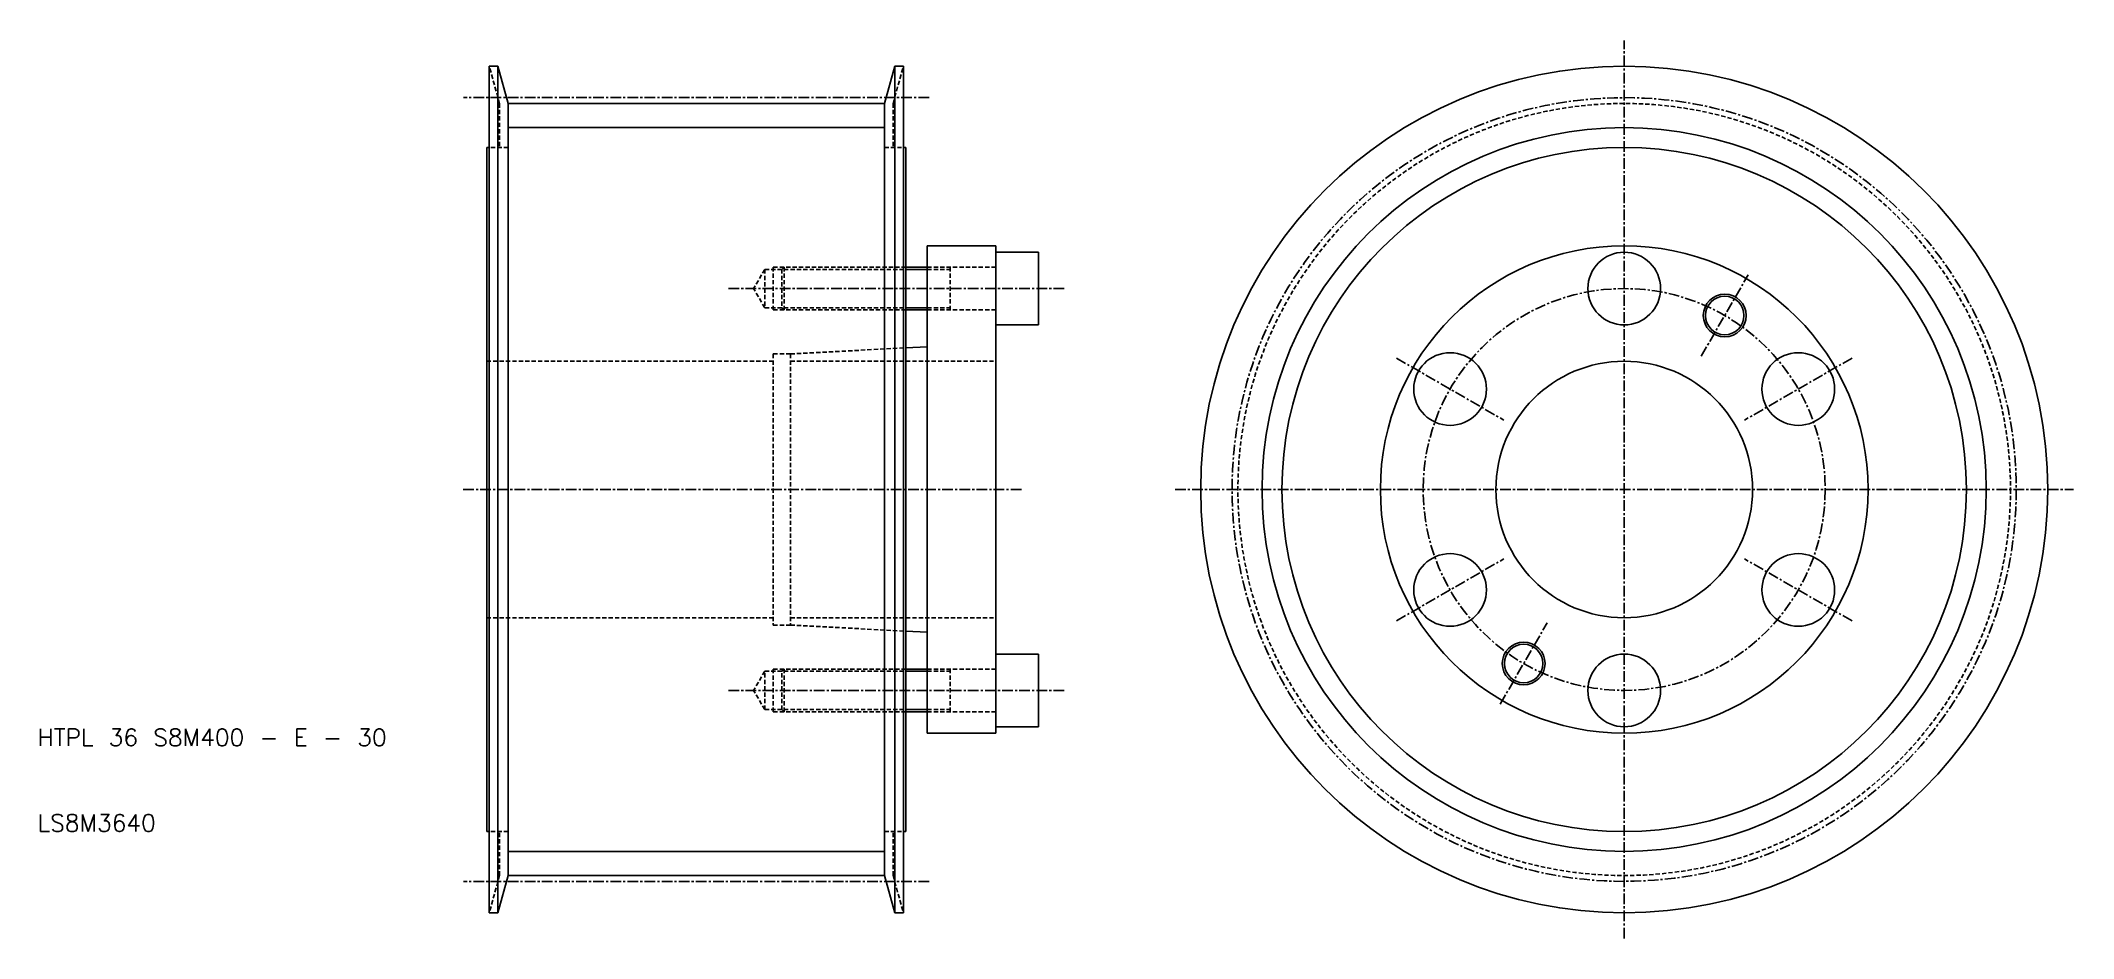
# Model space of a CAD drawing. Extents: x -5 to 233, y -2 to 102.
import ezdxf

# ---------------------------------------------------------------- set-up
doc = ezdxf.new("R2010")
doc.units = 0
doc.linetypes.add('CENTER', pattern=[2, 1.25, -0.25, 0.25, -0.25])
doc.linetypes.add('DASHED', pattern=[0.75, 0.5, -0.25])
doc.layers.get('0').update_dxf_attribs({"linetype": 'CONTINUOUS'})
doc.layers.add('CENTER', color=1, linetype='CENTER')
doc.styles.get("Standard").update_dxf_attribs({"font": 'txt.shx'})

msp = doc.modelspace()

# ---------------------------------------------------------------- linework, layer by layer
at = {"color": 7, "linetype": 'CONTINUOUS'}
for p, q in [((47.8, 99.5), (47.8, 0.5)), ((48.8, 99.5), (47.8, 99.5)), ((48.8, 99.5), (48.8, 0.5)), ((50, 95.15), (48.8, 99.5)), ((94, 95.15), (95.2, 99.5)), ((95.2, 99.5), (95.2, 0.5)), ((95.2, 99.5), (96.2, 99.5)), ((96.2, 99.5), (96.2, 0.5)), ((94, 95.15), (50, 95.15)), ((50, 95.15), (50, 4.85)), ((94, 95.15), (94, 4.85)), ((47.5, 90), (47.5, 10)), ((47.8, 90), (47.5, 90)), ((96.2, 90), (96.5, 90)), ((96.5, 90), (96.5, 10)), ((99, 78.5), (107, 78.5)), ((99, 78.5), (99, 21.5)), ((107, 78.5), (107, 21.5)), ((107, 77.75), (112, 77.75)), ((112, 77.75), (112, 69.25)), ((99, 76), (96.5, 76)), ((99, 71), (96.5, 71)), ((107, 69.25), (112, 69.25)), ((107, 69.25), (112, 69.25)), ((99, 66.7), (96.5, 66.57)), ((99, 33.3), (96.5, 33.43)), ((99, 29), (96.5, 29)), ((107, 30.75), (112, 30.75)), ((107, 30.75), (112, 30.75)), ((112, 22.25), (112, 30.75)), ((99, 24), (96.5, 24)), ((99, 21.5), (107, 21.5)), ((107, 22.25), (112, 22.25)), ((47.8, 10), (47.5, 10)), ((96.2, 10), (96.5, 10)), ((50, 4.85), (48.8, 0.5)), ((94, 4.85), (50, 4.85)), ((94, 4.85), (95.2, 0.5)), ((48.8, 0.5), (47.8, 0.5)), ((95.2, 0.5), (96.2, 0.5))]:
    msp.add_line(p, q, dxfattribs=at)
at = {"color": 3, "linetype": 'DASHED'}
for p, q in [((49, 95.15), (47.8, 99.5)), ((95, 95.15), (96.2, 99.5)), ((49, 95.15), (49, 90)), ((95, 95.15), (95, 90)), ((50, 90), (47.8, 90)), ((94, 90), (96.2, 90)), ((80, 75.75), (78.7, 73.5)), ((80, 75.75), (80, 71.25)), ((80, 75.75), (96.5, 75.75)), ((81, 76), (81, 71)), ((96.5, 76), (81, 76)), ((82.25, 76), (82, 75.75)), ((82, 75.75), (82, 71.25)), ((82.25, 76), (82.25, 71)), ((107, 76), (99, 76)), ((99, 75.75), (101.67, 75.75)), ((101.67, 76), (101.67, 71)), ((80, 71.25), (78.7, 73.5)), ((80, 71.25), (96.5, 71.25)), ((96.5, 71), (81, 71)), ((82.25, 71), (82, 71.25)), ((99, 71.25), (101.67, 71.25)), ((107, 71), (99, 71)), ((83, 65.85), (96.5, 66.57)), ((47.5, 65), (81, 65)), ((81, 65.85), (83, 65.85)), ((81, 65.85), (81, 34.15)), ((83, 65.85), (83, 34.15)), ((83, 65), (107, 65)), ((47.5, 35), (81, 35)), ((81, 34.15), (83, 34.15)), ((83, 35), (107, 35)), ((83, 34.15), (96.5, 33.43)), ((80, 28.75), (78.7, 26.5)), ((80, 24.25), (80, 28.75)), ((80, 28.75), (96.5, 28.75)), ((81, 24), (81, 29)), ((96.5, 29), (81, 29)), ((82.25, 29), (82, 28.75)), ((82, 24.25), (82, 28.75)), ((82.25, 24), (82.25, 29)), ((107, 29), (99, 29)), ((99, 28.75), (101.67, 28.75)), ((101.67, 24), (101.67, 29)), ((80, 24.25), (78.7, 26.5)), ((80, 24.25), (96.5, 24.25)), ((96.5, 24), (81, 24)), ((82.25, 24), (82, 24.25)), ((99, 24.25), (101.67, 24.25)), ((107, 24), (99, 24)), ((50, 10), (47.8, 10)), ((49, 4.85), (49, 10)), ((94, 10), (96.2, 10)), ((95, 4.85), (95, 10)), ((49, 4.85), (47.8, 0.5)), ((95, 4.85), (96.2, 0.5))]:
    msp.add_line(p, q, dxfattribs=at)
at = {"color": 3, "linetype": 'CONTINUOUS'}
for p, q in [((94, 92.32), (50, 92.32)), ((99, 75.75), (96.5, 75.75)), ((99, 71.25), (96.5, 71.25)), ((99, 28.75), (96.5, 28.75)), ((99, 24.25), (96.5, 24.25)), ((94, 7.68), (50, 7.68))]:
    msp.add_line(p, q, dxfattribs=at)
at = {"color": 7, "linetype": 'CONTINUOUS'}
for centre, radius in [((180.45, 50), 49.5), ((180.45, 50), 40), ((180.45, 50), 28.5), ((180.45, 50), 28.5), ((180.45, 73.5), 4.25), ((192.2, 70.35), 2.25), ((160.1, 61.75), 4.25), ((180.45, 50), 15), ((200.8, 61.75), 4.25), ((160.1, 38.25), 4.25), ((200.8, 38.25), 4.25), ((168.7, 29.65), 2.25), ((180.45, 26.5), 4.25)]:
    msp.add_circle(centre, radius, dxfattribs=at)
at = {"color": 3, "linetype": 'DASHED'}
msp.add_circle((180.45, 50), 45.15, dxfattribs=at)
at = {"color": 3, "linetype": 'CONTINUOUS'}
for centre, radius in [((180.45, 50), 42.32), ((192.2, 70.35), 2.5), ((168.7, 29.65), 2.5)]:
    msp.add_circle(centre, radius, dxfattribs=at)
at = {"layer": 'CENTER', "color": 1, "linetype": 'CENTER'}
for p, q in [((180.45, -2.5), (180.45, 102.5)), ((99.2, 95.83), (44.8, 95.83)), ((189.45, 65.59), (194.95, 75.11)), ((115, 73.5), (75.7, 73.5)), ((153.82, 65.38), (166.37, 58.12)), ((207.08, 65.38), (194.52, 58.12)), ((110, 50), (44.5, 50)), ((127.95, 50), (232.95, 50)), ((153.82, 34.63), (166.37, 41.88)), ((207.08, 34.63), (194.52, 41.88)), ((165.95, 24.89), (171.45, 34.41)), ((115, 26.5), (75.7, 26.5)), ((99.2, 4.17), (44.8, 4.17))]:
    msp.add_line(p, q, dxfattribs=at)
for radius in [45.83, 23.5]:
    msp.add_circle((180.45, 50), radius, dxfattribs=at)

# ---------------------------------------------------------------- texts
at = {"color": 7, "linetype": 'CONTINUOUS'}
for s, p in [('HTPL 36 S8M400 - E - 30', (-4.98, 20)), ('LS8M3640', (-4.98, 10))]:
    msp.add_text(s, height=2, dxfattribs=at).set_placement(p)

doc.saveas('drawing.dxf')
